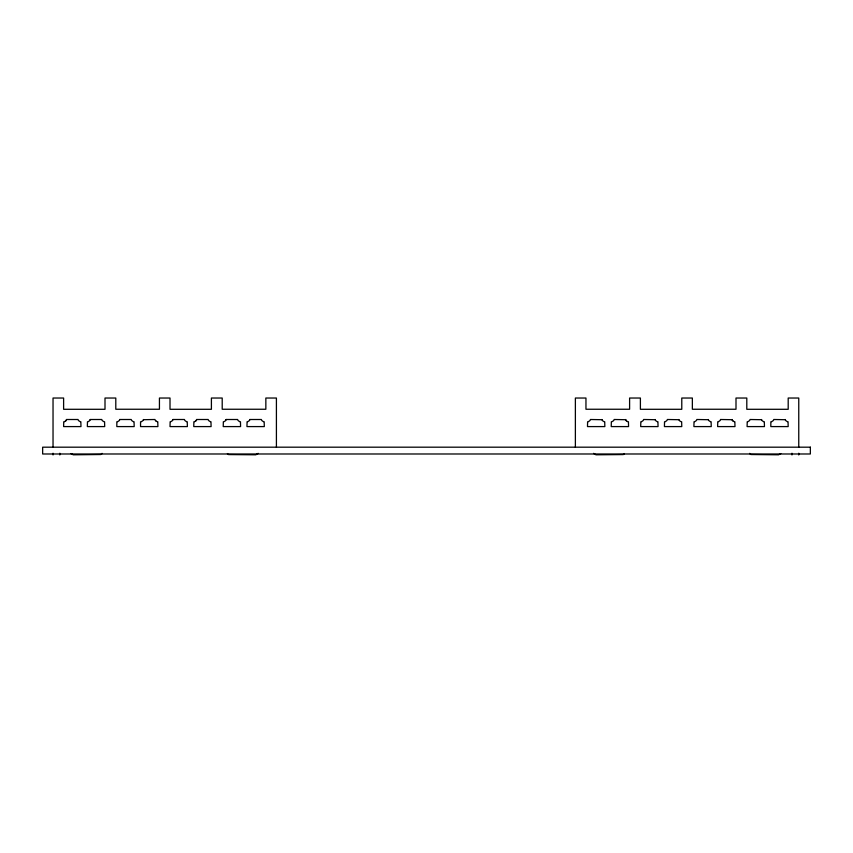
<?xml version="1.0" encoding="UTF-8"?>
<svg xmlns="http://www.w3.org/2000/svg" width="853" height="853" viewBox="0 0 853 853"><rect width="100%" height="100%" fill="white"/><g stroke="black" fill="none" stroke-linecap="round" stroke-linejoin="round"><path stroke-width="1.28" d="M66.587 419.505L78.018 419.505A4.276 4.276 0 0 0 78.817 420.817L80.086 421.617A3.86 3.86 0 0 0 80.854 421.777L80.971 426.585L63.623 426.585L63.74 421.777A3.86 3.86 0 0 0 64.508 421.617L65.788 420.817A4.34 4.34 0 0 0 66.502 419.708L66.587 419.505A4.276 4.276 0 0 1 65.788 420.817M90.311 419.505L101.742 419.505A4.276 4.276 0 0 0 102.541 420.817L103.821 421.617A3.86 3.86 0 0 0 104.578 421.777L104.695 426.585L87.347 426.585L87.464 421.777A3.86 3.86 0 0 0 88.232 421.617L89.512 420.817A4.276 4.276 0 0 0 90.311 419.505L90.226 419.708M119.783 419.505L131.213 419.505A4.276 4.276 0 0 0 132.012 420.817L133.292 421.617A3.86 3.86 0 0 0 134.06 421.777L134.177 426.585L116.829 426.585L116.829 421.787A3.86 3.86 0 0 0 117.703 421.617L118.983 420.817A4.276 4.276 0 0 0 119.783 419.505L119.697 419.708M143.432 419.708L154.937 419.505A4.276 4.276 0 0 0 155.736 420.817M172.988 419.505L184.419 419.505A4.276 4.276 0 0 0 185.218 420.817L186.498 421.617A3.86 3.86 0 0 0 187.255 421.777L187.372 426.585L170.024 426.585L170.142 421.777A3.86 3.86 0 0 0 170.909 421.617L172.189 420.817A4.276 4.276 0 0 0 172.988 419.505L172.903 419.708M196.712 419.505L208.143 419.505A4.276 4.276 0 0 0 208.942 420.817L210.222 421.617A3.86 3.86 0 0 0 210.979 421.777L211.096 426.585L193.759 426.585L193.876 421.777A3.86 3.86 0 0 0 194.633 421.617L195.913 420.817A4.34 4.34 0 0 0 196.627 419.708L196.712 419.505A4.276 4.276 0 0 1 195.913 420.817M226.184 419.505L237.614 419.505A4.276 4.276 0 0 0 238.413 420.817L239.693 421.617A3.86 3.86 0 0 0 240.461 421.777L240.578 426.585L223.23 426.585L223.347 421.777A3.86 3.86 0 0 0 224.115 421.617L225.395 420.817A4.276 4.276 0 0 0 226.184 419.505L226.098 419.708M249.918 419.505L261.349 419.505A4.276 4.276 0 0 0 262.148 420.817L263.417 421.617A3.86 3.86 0 0 0 264.185 421.777L264.302 426.585L246.954 426.585L247.071 421.777A3.86 3.86 0 0 0 247.839 421.617L249.119 420.817A4.276 4.276 0 0 0 249.918 419.505L249.833 419.708M720.582 419.505L732.098 419.708A4.34 4.34 0 0 0 732.812 420.817L734.092 421.617A3.86 3.86 0 0 0 734.86 421.777L734.977 426.585L717.629 426.585L717.746 421.777A3.86 3.86 0 0 0 718.503 421.617L719.783 420.817A4.276 4.276 0 0 0 720.582 419.505M258.214 453.359L255.836 454.798L228.561 454.574A2.292 2.292 0 0 1 227.431 453.551M780.783 453.551L778.586 454.798L751.024 454.521A2.666 2.666 0 0 1 749.755 453.359M626.411 420.817L627.691 421.617A3.86 3.86 0 0 0 628.448 421.777L628.565 426.585L611.228 426.585L611.345 421.777A3.86 3.86 0 0 0 612.102 421.617L613.382 420.817A4.276 4.276 0 0 0 614.181 419.505L625.697 419.708A4.34 4.34 0 0 0 626.411 420.817A4.276 4.276 0 0 1 625.612 419.505M155.736 420.817L157.016 421.617A3.86 3.86 0 0 0 157.784 421.777L157.901 426.585L140.553 426.585L140.553 421.787A3.86 3.86 0 0 0 141.438 421.617L142.718 420.817A4.276 4.276 0 0 0 143.507 419.505M71.023 453.551L73.219 454.798L100.771 454.521A2.666 2.666 0 0 0 102.051 453.359M593.592 453.359L595.959 454.798L623.244 454.574A2.292 2.292 0 0 0 624.364 453.551M785.218 419.505A4.276 4.276 0 0 0 786.018 420.817L787.298 421.617A3.86 3.86 0 0 0 788.055 421.777L788.172 426.585L770.824 426.585L770.835 421.787A3.86 3.86 0 0 0 771.709 421.617L772.989 420.817A4.276 4.276 0 0 0 773.788 419.505L785.304 419.708M761.494 419.505A4.276 4.276 0 0 0 762.294 420.817L763.563 421.617A3.86 3.86 0 0 0 764.331 421.777L764.448 426.585L747.1 426.585L747.217 421.777A3.86 3.86 0 0 0 747.985 421.617L749.265 420.817A4.276 4.276 0 0 0 750.064 419.505L761.569 419.708M708.289 419.505A4.276 4.276 0 0 0 709.088 420.817L710.368 421.617A3.86 3.86 0 0 0 711.125 421.777L711.242 426.585L693.905 426.585L694.022 421.777A3.86 3.86 0 0 0 694.779 421.617L696.059 420.817A4.276 4.276 0 0 0 696.858 419.505L708.374 419.708M678.817 419.505A4.276 4.276 0 0 0 679.617 420.817L680.886 421.617A3.86 3.86 0 0 0 681.654 421.777L681.771 426.585L664.423 426.585L664.54 421.777A3.86 3.86 0 0 0 665.308 421.617L666.588 420.817A4.276 4.276 0 0 0 667.387 419.505L678.903 419.708M655.083 419.505A4.276 4.276 0 0 0 655.882 420.817L657.162 421.617A3.86 3.86 0 0 0 657.93 421.777L658.047 426.585L640.699 426.585L640.816 421.777A3.86 3.86 0 0 0 641.584 421.617L642.863 420.817A4.276 4.276 0 0 0 643.652 419.505L655.168 419.708M601.887 419.505A4.276 4.276 0 0 0 602.687 420.817L603.967 421.617A3.86 3.86 0 0 0 604.724 421.777L604.841 426.585L587.493 426.585L587.61 421.777A3.86 3.86 0 0 0 588.378 421.617L589.658 420.817A4.276 4.276 0 0 0 590.457 419.505L601.973 419.708M798.76 447.388L798.76 398.031L788.193 398.031L788.193 409.291L746.801 409.291L746.801 398.031L736 398.031L736 409.248L692.359 409.248L692.359 398.031L681.782 398.031L681.782 409.291L640.4 409.291L640.4 398.031L629.599 398.031L629.599 409.248L585.958 409.248L585.958 398.031L575.38 398.031L575.38 447.185M798.76 453.231L798.76 454.958M791.968 453.231L791.968 454.958M276.415 447.185L276.415 398.031L265.848 398.031L265.848 409.248L222.206 409.248L222.206 398.031L211.405 398.031L211.405 409.291L170.014 409.291L170.014 398.031L159.436 398.031L159.436 409.248L115.795 409.248L115.795 398.031L105.004 398.031L105.004 409.291L63.612 409.291L63.612 398.031L53.035 398.031L53.035 447.388M59.838 453.231L59.838 454.958M53.035 453.231L53.035 454.958M732.812 420.817A4.276 4.276 0 0 1 732.013 419.505M810.35 447.185L42.65 447.185L42.65 453.988L810.35 453.988L810.35 447.185"/></g></svg>
